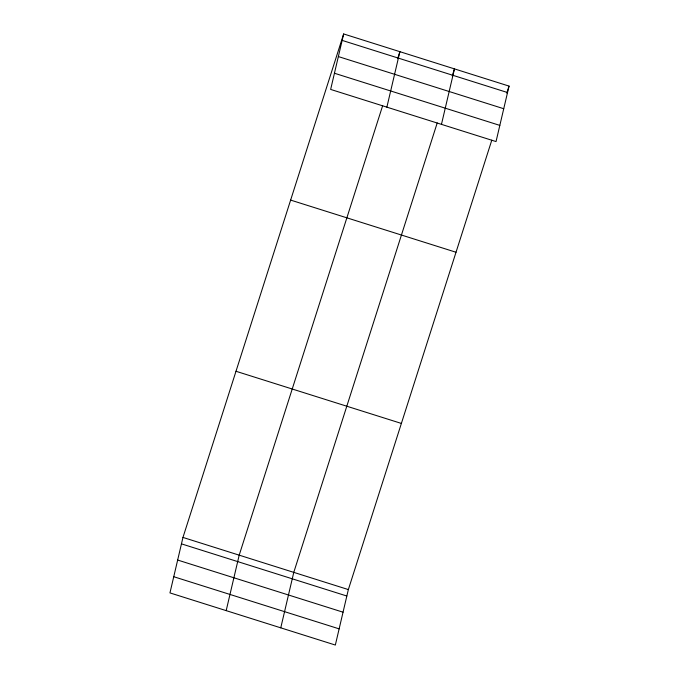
<?xml version="1.0" encoding="UTF-8"?>
<svg xmlns="http://www.w3.org/2000/svg" width="679" height="679" viewBox="0 0 679 679"><rect width="100%" height="100%" fill="white"/><g stroke="black" fill="none" stroke-linecap="round" stroke-linejoin="round"><path stroke-width="1.02" d="M343.659 33.95L330.648 89.424L496.035 141.572L509.046 86.097L343.659 33.95L182.965 537.428L169.954 592.903L335.341 645.05L348.352 589.576L491.8 140.146M226.183 610.633L239.195 555.159L382.642 105.729M386.877 107.155L399.889 51.68L397.656 58.691M280.767 627.837L293.778 572.363L437.217 122.941M441.46 124.367L454.472 68.893L452.231 75.895M506.814 93.108L509.046 86.097M342.148 40.392L507.536 92.539M338.354 56.569L503.742 108.725M334.441 73.239L499.829 125.394M290.629 200.093L456.016 252.248M235.995 371.277L401.382 423.433M182.965 537.428L348.352 589.576M181.454 543.862L346.842 596.018M177.66 560.048L343.048 612.195M173.748 576.717L339.144 628.864"/></g></svg>
